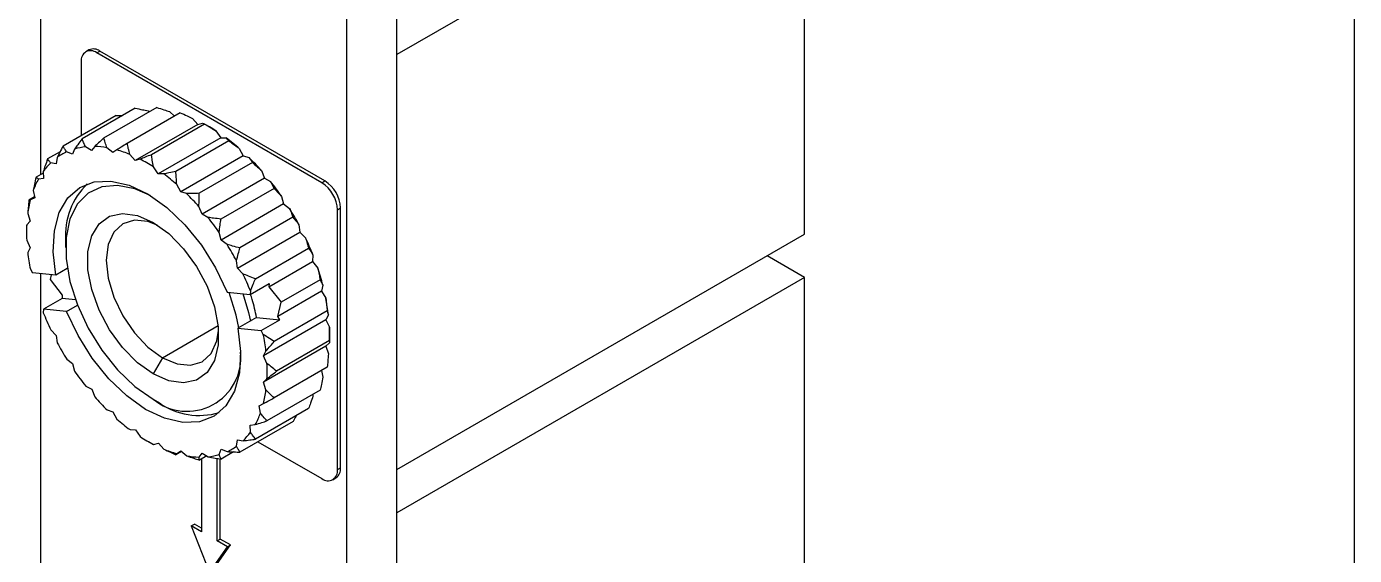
# Model space of a CAD drawing. Extents: x 270 to 303, y 412 to 526.
# Drawn here: x 270 to 300.05, y 495.65 to 507.62 of the extents above; entities that cross this region are included whole.
import ezdxf

# ---------------------------------------------------------------- set-up
doc = ezdxf.new("R2010")
doc.units = 0
doc.layers.get('0').update_dxf_attribs({"linetype": 'CONTINUOUS'})

msp = doc.modelspace()

# ---------------------------------------------------------------- linework, layer by layer
at = {"color": 7, "linetype": 'CONTINUOUS'}
for p, q in [((300.052, 465.817), (300.052, 524.926)), ((270.318, 517.927), (270.318, 504.27)), ((278.379, 412.389), (278.379, 517.315)), ((277.247, 464.403), (277.247, 514.008)), ((287.606, 512.312), (278.379, 506.985)), ((287.606, 502.922), (287.606, 512.312)), ((271.411, 507.091), (271.34, 507.051)), ((271.59, 507.026), (271.661, 507.067)), ((276.682, 504.087), (271.59, 507.026)), ((276.752, 504.128), (271.661, 507.067)), ((271.237, 506.822), (271.237, 505.154)), ((272.947, 505.79), (271.744, 505.096)), ((272.029, 505.611), (270.827, 504.917)), ((272.458, 505.77), (271.256, 505.076)), ((272.029, 505.611), (272.173, 505.606)), ((273.477, 505.67), (272.275, 504.976)), ((272.751, 505.714), (272.782, 505.695)), ((273.235, 505.695), (273.35, 505.596)), ((273.753, 505.542), (273.875, 505.406)), ((273.875, 505.406), (272.461, 504.59)), ((274.029, 505.414), (272.827, 504.72)), ((273.875, 505.406), (273.984, 505.435)), ((274.136, 505.352), (274.03, 505.413)), ((274.286, 505.261), (274.395, 505.106)), ((271.471, 504.814), (271.337, 504.898)), ((271.541, 504.906), (271.471, 504.814)), ((271.951, 504.767), (271.82, 504.879)), ((274.395, 505.106), (272.981, 504.29)), ((274.581, 505.033), (273.379, 504.339)), ((274.395, 505.106), (274.517, 505.101)), ((270.759, 504.789), (270.476, 504.625)), ((270.692, 504.659), (270.671, 504.517)), ((271.039, 504.73), (270.906, 504.783)), ((271.085, 504.849), (271.039, 504.73)), ((272.042, 504.829), (271.951, 504.767)), ((272.461, 504.59), (272.339, 504.726)), ((272.57, 504.619), (272.461, 504.59)), ((274.905, 504.695), (273.491, 503.879)), ((274.814, 504.862), (274.905, 504.695)), ((274.905, 504.695), (275.036, 504.656)), ((270.379, 504.306), (270.214, 504.211)), ((270.377, 504.343), (270.383, 504.185)), ((270.671, 504.517), (270.545, 504.537)), ((272.981, 504.29), (272.872, 504.444)), ((273.103, 504.285), (272.981, 504.29)), ((275.111, 504.541), (273.909, 503.847)), ((275.315, 504.362), (275.385, 504.188)), ((270.383, 504.185), (270.268, 504.17)), ((273.491, 503.879), (273.399, 504.046)), ((275.385, 504.188), (273.971, 503.372)), ((275.385, 504.188), (275.52, 504.117)), ((276.682, 504.087), (276.752, 504.128)), ((270.18, 503.764), (270.054, 503.691)), ((270.184, 503.745), (270.085, 503.697)), ((270.152, 503.914), (270.184, 503.745)), ((273.621, 503.84), (273.491, 503.879)), ((275.6, 503.957), (274.398, 503.263)), ((275.771, 503.778), (275.817, 503.606)), ((270.026, 503.388), (270.083, 503.214)), ((273.971, 503.372), (273.901, 503.545)), ((274.105, 503.301), (273.971, 503.372)), ((275.817, 503.606), (274.403, 502.789)), ((275.817, 503.606), (275.95, 503.505)), ((277.035, 503.474), (277.106, 503.515)), ((277.035, 497.595), (277.035, 503.474)), ((277.106, 497.636), (277.106, 503.515)), ((269.999, 503.086), (269.999, 502.964)), ((270.083, 503.214), (270.004, 503.135)), ((276.029, 503.304), (274.827, 502.61)), ((276.164, 503.135), (276.185, 502.969)), ((270.004, 502.785), (270.083, 502.614)), ((270.883, 502.78), (270.883, 502.617)), ((274.403, 502.789), (274.357, 502.962)), ((274.536, 502.689), (274.403, 502.789)), ((274.771, 502.153), (276.185, 502.969)), ((276.185, 502.969), (276.311, 502.843)), ((278.379, 497.595), (287.606, 502.922)), ((270.083, 502.614), (270.027, 502.506)), ((275.179, 501.912), (276.381, 502.606)), ((274.771, 502.153), (274.75, 502.318)), ((275.484, 501.732), (276.474, 502.303)), ((276.48, 502.455), (276.474, 502.303)), ((276.474, 502.303), (276.589, 502.156)), ((287.606, 501.942), (286.758, 502.432)), ((270.086, 502.129), (270.137, 502.044)), ((270.663, 501.993), (270.137, 502.044)), ((270.318, 502.027), (270.318, 493.93)), ((270.559, 502.003), (270.533, 501.894)), ((270.533, 501.894), (270.808, 501.542)), ((270.922, 502.143), (270.663, 501.993)), ((274.897, 502.026), (274.771, 502.153)), ((276.643, 501.89), (275.759, 501.38)), ((287.606, 501.942), (278.379, 496.615)), ((287.606, 492.552), (287.606, 501.942)), ((274.537, 501.611), (275.063, 501.559)), ((275.063, 501.559), (275.487, 501.804)), ((275.065, 501.639), (275.063, 501.559)), ((275.487, 501.804), (275.484, 501.732)), ((275.484, 501.732), (275.759, 501.38)), ((276.673, 501.634), (275.683, 501.062)), ((276.705, 501.767), (276.673, 501.634)), ((276.673, 501.634), (276.772, 501.471)), ((270.805, 501.47), (270.381, 501.225)), ((270.808, 501.542), (270.805, 501.47)), ((271.104, 501.44), (270.805, 501.47)), ((270.906, 501.173), (271.151, 501.314)), ((275.683, 501.062), (275.759, 501.38)), ((270.381, 501.225), (270.378, 501.145)), ((270.906, 501.173), (270.381, 501.225)), ((275.205, 501.037), (274.781, 500.792)), ((275.205, 501.037), (275.731, 500.985)), ((275.306, 500.74), (275.731, 500.985)), ((276.775, 500.987), (275.361, 500.17)), ((276.804, 501.184), (275.602, 500.49)), ((275.731, 500.985), (275.683, 501.062)), ((276.831, 501.095), (276.775, 500.987)), ((276.775, 500.987), (276.854, 500.815)), ((270.546, 500.758), (270.673, 500.632)), ((274.781, 500.792), (275.306, 500.74)), ((275.358, 500.655), (275.306, 500.74)), ((270.673, 500.632), (270.694, 500.466)), ((276.775, 500.386), (275.361, 499.57)), ((276.858, 500.516), (275.656, 499.822)), ((276.854, 500.466), (276.775, 500.386)), ((276.775, 500.386), (276.832, 500.213)), ((276.858, 500.514), (276.858, 500.637)), ((270.908, 500.096), (271.04, 499.995)), ((273.075, 500.126), (272.863, 499.759)), ((275.361, 500.17), (275.417, 500.278)), ((275.44, 499.999), (275.361, 500.17)), ((271.04, 499.995), (271.087, 499.822)), ((276.804, 499.91), (275.602, 499.216)), ((276.677, 499.837), (276.706, 499.686)), ((271.338, 499.483), (271.473, 499.412)), ((275.361, 499.57), (275.44, 499.65)), ((275.417, 499.396), (275.361, 499.57)), ((271.473, 499.412), (271.543, 499.239)), ((272.863, 499.187), (273.005, 499.106)), ((276.644, 499.39), (275.441, 498.696)), ((276.479, 499.295), (276.481, 499.257)), ((271.822, 498.944), (271.953, 498.905)), ((271.953, 498.905), (272.044, 498.738)), ((276.382, 498.976), (275.18, 498.282)), ((275.26, 499.039), (275.359, 499.088)), ((275.291, 498.87), (275.26, 499.039)), ((276.031, 498.684), (274.829, 497.99)), ((275.061, 498.599), (275.176, 498.614)), ((275.066, 498.441), (275.061, 498.599)), ((272.341, 498.499), (272.463, 498.494)), ((272.463, 498.494), (272.572, 498.34)), ((274.751, 498.125), (274.772, 498.267)), ((274.772, 498.267), (274.899, 498.247)), ((272.721, 498.249), (272.827, 498.187)), ((272.874, 498.165), (272.983, 498.194)), ((272.983, 498.194), (273.105, 498.059)), ((273.508, 498.004), (273.381, 497.931)), ((273.401, 497.956), (273.493, 498.017)), ((273.493, 498.017), (273.623, 497.905)), ((273.903, 497.878), (273.973, 497.97)), ((273.973, 497.97), (274.107, 497.886)), ((274.359, 497.935), (274.405, 498.054)), ((274.685, 497.995), (274.4, 497.831)), ((274.405, 498.054), (274.538, 498.002)), ((275.237, 498.225), (276.682, 497.391)), ((274.076, 497.906), (273.911, 497.811)), ((273.959, 497.839), (273.959, 496.187)), ((274.313, 495.982), (274.313, 497.847)), ((274.384, 496.023), (274.384, 497.834)), ((276.932, 497.366), (277.002, 497.407)), ((277.035, 497.595), (277.106, 497.636)), ((273.728, 496.32), (273.799, 496.361)), ((273.728, 496.32), (274.136, 495.268)), ((273.959, 496.187), (273.728, 496.32)), ((273.959, 496.268), (273.799, 496.361)), ((274.207, 495.309), (274.615, 495.89)), ((274.313, 495.982), (274.384, 496.023)), ((274.544, 495.849), (274.313, 495.982)), ((274.615, 495.89), (274.384, 496.023)), ((274.544, 495.849), (274.615, 495.89)), ((274.136, 495.268), (274.544, 495.849))]:
    msp.add_line(p, q, dxfattribs=at)
at = {"color": 8, "linetype": 'CONTINUOUS'}
msp.add_line((273.075, 500.126), (274.335, 500.854), dxfattribs=at)
at = {"color": 7, "linetype": 'CONTINUOUS', "flags": 128}
for points in [[(270.663, 501.993), (270.602, 502.519), (270.629, 502.999), (270.741, 503.413), (270.935, 503.744), (271.202, 503.978), (271.531, 504.107), (271.909, 504.124), (272.321, 504.029), (272.749, 503.826), (273.176, 503.523), (273.584, 503.133), (273.957, 502.671), (274.279, 502.157), (274.537, 501.611)], [(272.794, 503.799), (272.452, 503.948), (272.058, 504.027), (271.7, 503.995), (271.392, 503.853), (271.149, 503.607), (270.98, 503.267), (270.894, 502.849), (270.894, 502.371), (270.98, 501.854), (271.149, 501.32), (271.392, 500.793), (271.7, 500.296), (272.058, 499.85), (272.452, 499.475), (272.863, 499.187)], [(272.863, 499.759), (272.508, 500.014), (272.173, 500.354), (271.879, 500.759), (271.641, 501.205), (271.475, 501.667), (271.389, 502.118), (271.389, 502.531), (271.475, 502.883), (271.641, 503.153), (271.879, 503.326), (272.173, 503.39), (272.508, 503.344), (272.863, 503.188)], [(272.974, 503.12), (272.746, 503.206), (272.439, 503.236), (272.175, 503.155), (271.973, 502.967), (271.846, 502.686), (271.803, 502.331), (271.846, 501.926), (271.973, 501.498), (272.175, 501.076), (272.439, 500.691), (272.746, 500.367), (273.075, 500.126)], [(272.863, 503.188), (273.219, 502.934), (273.553, 502.594), (273.848, 502.189), (274.085, 501.742), (274.252, 501.28), (274.337, 500.829), (274.337, 500.416), (274.252, 500.064), (274.085, 499.794), (273.848, 499.622), (273.553, 499.557), (273.219, 499.604), (272.863, 499.759)], [(274.804, 500.805), (274.746, 501.093), (274.586, 501.606)], [(274.895, 501.576), (275.022, 501.148), (275.064, 500.955)], [(274.781, 500.792), (274.841, 500.266), (274.815, 499.786), (274.703, 499.372), (274.509, 499.041), (274.242, 498.806), (273.913, 498.677), (273.534, 498.66), (273.123, 498.755), (272.695, 498.958), (272.268, 499.261), (271.86, 499.651), (271.487, 500.113), (271.165, 500.627), (270.906, 501.173)], [(273.075, 500.126), (273.405, 499.986), (273.712, 499.956), (273.975, 500.037), (274.178, 500.225), (274.305, 500.506), (274.344, 500.746)]]:
    msp.add_lwpolyline(points, dxfattribs=at)
at = {"color": 7, "linetype": 'CONTINUOUS'}
for centre, radius, start, end in [((271.452, 506.857), 0.218, 50.7967, 189.214), ((271.515, 506.862), 0.251, 54.3824, 114.3071), ((272.245, 502.079), 3.78, 57.3198, 59.9768), ((271.484, 503.472), 1.434, 95.9087, 106.1554), ((271.496, 503.021), 1.886, 80.1113, 88.6453), ((271.708, 501.315), 4.715, 48.7974, 53.4296), ((271.44, 503.613), 1.286, 114.5346, 125.5547), ((271.327, 502.29), 2.637, 67.4451, 74.2694), ((270.911, 501.394), 3.626, 57.2629, 62.7817), ((271.033, 500.583), 5.71, 41.4267, 45.5032), ((271.541, 503.503), 1.435, 133.9306, 144.1704), ((270.294, 500.498), 4.715, 48.7974, 53.4296), ((271.927, 503.267), 1.889, 151.427, 159.9521), ((272.521, 502.89), 1.642, 134.5294, 183.8431), ((270.499, 500.131), 6.411, 34.6782, 38.452), ((276.268, 503.439), 0.768, 2.6055, 57.3945), ((276.338, 503.48), 0.768, 2.6055, 57.3945), ((272.646, 503.048), 2.642, 165.7874, 172.6043), ((269.619, 499.767), 5.71, 41.4267, 45.5032), ((270.29, 499.988), 6.664, 28.1743, 31.8519), ((273.63, 502.961), 3.631, 177.2628, 182.7764), ((269.085, 499.314), 6.411, 34.6782, 38.452), ((270.516, 500.097), 6.413, 21.5755, 25.3483), ((274.715, 503.049), 4.72, 186.6065, 191.2352), ((268.876, 499.172), 6.664, 28.1743, 31.8519), ((269.101, 499.281), 6.413, 21.5755, 25.3483), ((271.173, 500.333), 5.715, 14.5274, 18.6019), ((270.757, 500.15), 4.537, 16.5702, 18.1422), ((271.107, 500.25), 4.173, 10.8649, 16.6289), ((272.143, 500.552), 4.72, 6.6065, 11.2352), ((276.342, 503.504), 6.413, 201.5755, 205.3483), ((273.092, 500.636), 3.766, 0.0126, 2.726), ((276.568, 503.612), 6.664, 208.1743, 211.8519), ((270.728, 499.735), 4.72, 6.6065, 11.2352), ((273.633, 500.128), 1.215, 230.7139, 5.8144), ((276.359, 503.47), 6.411, 214.6782, 218.452), ((271.813, 499.823), 3.631, 357.2628, 2.7764), ((275.825, 503.017), 5.71, 221.4267, 225.5032), ((272.798, 499.736), 2.642, 345.7874, 352.6043), ((273.904, 500.379), 1.559, 234.7627, 286.8659), ((273.517, 499.518), 1.889, 331.427, 339.9521), ((275.15, 502.286), 4.715, 228.7974, 233.4296), ((274.532, 501.39), 3.626, 237.2629, 242.7817), ((273.903, 499.281), 1.435, 313.9306, 324.1704), ((274.116, 500.494), 2.637, 247.4451, 254.2694), ((274.004, 499.171), 1.286, 294.5346, 305.5547), ((273.947, 499.764), 1.886, 260.1113, 268.6453), ((273.96, 499.312), 1.434, 275.9087, 286.1554), ((276.82, 497.56), 0.218, 230.7967, 9.214), ((276.861, 497.609), 0.246, 305.0133, 6.2988)]:
    msp.add_arc(centre, radius, start, end, dxfattribs=at)
for points, knots in [([(272.947, 505.79), (273.001, 505.772), (273.097, 505.742), (273.193, 505.709), (273.235, 505.695)], [0, 0, 0, 0, 0.565505, 1, 1, 1, 1]), ([(272.458, 505.77), (272.513, 505.76), (272.611, 505.742), (272.708, 505.723), (272.751, 505.714)], [0, 0, 0, 0, 0.565505, 1, 1, 1, 1]), ([(273.477, 505.67), (273.529, 505.646), (273.622, 505.604), (273.713, 505.561), (273.753, 505.542)], [0, 0, 0, 0, 0.565505, 1, 1, 1, 1]), ([(273.984, 505.435), (273.993, 505.432), (274.009, 505.425), (274.023, 505.417), (274.029, 505.414)], [0, 0, 0, 0, 0.554474, 1, 1, 1, 1]), ([(274.029, 505.414), (274.078, 505.386), (274.164, 505.336), (274.249, 505.283), (274.286, 505.261)], [0, 0, 0, 0, 0.565505, 1, 1, 1, 1]), ([(270.827, 504.917), (270.801, 504.868), (270.756, 504.782), (270.711, 504.696), (270.692, 504.659)], [0, 0, 0, 0, 0.565505, 1, 1, 1, 1]), ([(270.906, 504.783), (270.891, 504.807), (270.863, 504.852), (270.838, 504.897), (270.827, 504.917)], [0, 0, 0, 0, 0.554474, 1, 1, 1, 1]), ([(271.256, 505.076), (271.223, 505.033), (271.166, 504.957), (271.11, 504.882), (271.085, 504.849)], [0, 0, 0, 0, 0.565505, 1, 1, 1, 1]), ([(271.337, 504.898), (271.321, 504.931), (271.293, 504.99), (271.267, 505.05), (271.256, 505.076)], [0, 0, 0, 0, 0.554474, 1, 1, 1, 1]), ([(271.744, 505.096), (271.706, 505.06), (271.637, 504.997), (271.57, 504.934), (271.541, 504.906)], [0, 0, 0, 0, 0.565505, 1, 1, 1, 1]), ([(271.82, 504.879), (271.806, 504.919), (271.779, 504.991), (271.755, 505.064), (271.744, 505.096)], [0, 0, 0, 0, 0.5544743, 1, 1, 1, 1]), ([(272.275, 504.976), (272.231, 504.948), (272.153, 504.899), (272.076, 504.85), (272.042, 504.829)], [0, 0, 0, 0, 0.5655049, 1, 1, 1, 1]), ([(272.339, 504.726), (272.326, 504.772), (272.304, 504.855), (272.284, 504.939), (272.275, 504.976)], [0, 0, 0, 0, 0.554474, 1, 1, 1, 1]), ([(274.517, 505.101), (274.529, 505.089), (274.552, 505.067), (274.572, 505.043), (274.581, 505.033)], [0, 0, 0, 0, 0.554474, 1, 1, 1, 1]), ([(274.581, 505.033), (274.625, 505.001), (274.703, 504.945), (274.78, 504.887), (274.814, 504.862)], [0, 0, 0, 0, 0.5655049, 1, 1, 1, 1]), ([(270.476, 504.625), (270.457, 504.572), (270.423, 504.478), (270.391, 504.384), (270.377, 504.343)], [0, 0, 0, 0, 0.565505, 1, 1, 1, 1]), ([(270.545, 504.537), (270.532, 504.553), (270.507, 504.582), (270.485, 504.612), (270.476, 504.625)], [0, 0, 0, 0, 0.554474, 1, 1, 1, 1]), ([(272.827, 504.72), (272.778, 504.701), (272.692, 504.667), (272.607, 504.633), (272.57, 504.619)], [0, 0, 0, 0, 0.5655049, 1, 1, 1, 1]), ([(272.872, 504.444), (272.863, 504.495), (272.847, 504.587), (272.833, 504.679), (272.827, 504.72)], [0, 0, 0, 0, 0.554474, 1, 1, 1, 1]), ([(275.036, 504.656), (275.05, 504.635), (275.077, 504.597), (275.101, 504.558), (275.111, 504.541)], [0, 0, 0, 0, 0.554474, 1, 1, 1, 1]), ([(273.379, 504.339), (273.326, 504.329), (273.234, 504.31), (273.143, 504.293), (273.103, 504.285)], [0, 0, 0, 0, 0.565505, 1, 1, 1, 1]), ([(273.399, 504.046), (273.395, 504.1), (273.387, 504.198), (273.381, 504.296), (273.379, 504.339)], [0, 0, 0, 0, 0.554474, 1, 1, 1, 1]), ([(275.111, 504.541), (275.15, 504.508), (275.218, 504.449), (275.286, 504.388), (275.315, 504.362)], [0, 0, 0, 0, 0.565505, 1, 1, 1, 1]), ([(270.214, 504.211), (270.202, 504.155), (270.181, 504.056), (270.161, 503.957), (270.152, 503.914)], [0, 0, 0, 0, 0.565505, 1, 1, 1, 1]), ([(270.268, 504.17), (270.257, 504.177), (270.238, 504.19), (270.222, 504.205), (270.214, 504.211)], [0, 0, 0, 0, 0.554474, 1, 1, 1, 1]), ([(275.52, 504.117), (275.535, 504.088), (275.563, 504.035), (275.589, 503.981), (275.6, 503.957)], [0, 0, 0, 0, 0.554474, 1, 1, 1, 1]), ([(270.054, 503.691), (270.048, 503.634), (270.038, 503.533), (270.03, 503.432), (270.026, 503.388)], [0, 0, 0, 0, 0.565505, 1, 1, 1, 1]), ([(270.085, 503.697), (270.079, 503.695), (270.067, 503.693), (270.058, 503.691), (270.054, 503.691)], [0, 0, 0, 0, 0.554474, 1, 1, 1, 1]), ([(273.909, 503.847), (273.855, 503.845), (273.758, 503.842), (273.663, 503.841), (273.621, 503.84)], [0, 0, 0, 0, 0.565505, 1, 1, 1, 1]), ([(273.901, 503.545), (273.902, 503.601), (273.904, 503.702), (273.908, 503.802), (273.909, 503.847)], [0, 0, 0, 0, 0.554474, 1, 1, 1, 1]), ([(275.6, 503.957), (275.633, 503.924), (275.69, 503.865), (275.747, 503.805), (275.771, 503.778)], [0, 0, 0, 0, 0.565505, 1, 1, 1, 1]), ([(275.95, 503.505), (275.966, 503.468), (275.993, 503.401), (276.018, 503.334), (276.029, 503.304)], [0, 0, 0, 0, 0.554474, 1, 1, 1, 1]), ([(270.004, 503.135), (270.002, 503.125), (270, 503.108), (270, 503.092), (269.999, 503.085)], [0, 0, 0, 0, 0.554474, 1, 1, 1, 1]), ([(274.398, 503.263), (274.343, 503.27), (274.245, 503.282), (274.148, 503.295), (274.105, 503.301)], [0, 0, 0, 0, 0.565505, 1, 1, 1, 1]), ([(274.357, 502.962), (274.364, 503.018), (274.377, 503.118), (274.392, 503.218), (274.398, 503.263)], [0, 0, 0, 0, 0.554474, 1, 1, 1, 1]), ([(276.029, 503.304), (276.055, 503.272), (276.101, 503.217), (276.145, 503.16), (276.164, 503.135)], [0, 0, 0, 0, 0.565505, 1, 1, 1, 1]), ([(276.311, 502.843), (276.325, 502.799), (276.349, 502.72), (276.371, 502.641), (276.381, 502.606)], [0, 0, 0, 0, 0.554474, 1, 1, 1, 1]), ([(274.827, 502.61), (274.772, 502.624), (274.675, 502.65), (274.578, 502.677), (274.536, 502.689)], [0, 0, 0, 0, 0.565505, 1, 1, 1, 1]), ([(274.75, 502.318), (274.764, 502.372), (274.789, 502.469), (274.815, 502.566), (274.827, 502.61)], [0, 0, 0, 0, 0.554474, 1, 1, 1, 1]), ([(276.381, 502.606), (276.4, 502.578), (276.434, 502.529), (276.466, 502.478), (276.48, 502.455)], [0, 0, 0, 0, 0.565505, 1, 1, 1, 1]), ([(275.179, 501.912), (275.126, 501.933), (275.031, 501.97), (274.938, 502.009), (274.897, 502.026)], [0, 0, 0, 0, 0.565505, 1, 1, 1, 1]), ([(275.065, 501.639), (275.086, 501.689), (275.123, 501.78), (275.162, 501.871), (275.179, 501.912)], [0, 0, 0, 0, 0.5544743, 1, 1, 1, 1]), ([(276.589, 502.156), (276.6, 502.107), (276.619, 502.018), (276.635, 501.93), (276.643, 501.89)], [0, 0, 0, 0, 0.554474, 1, 1, 1, 1]), ([(276.643, 501.89), (276.655, 501.867), (276.676, 501.827), (276.696, 501.785), (276.705, 501.767)], [0, 0, 0, 0, 0.565505, 1, 1, 1, 1]), ([(276.772, 501.471), (276.779, 501.418), (276.79, 501.323), (276.8, 501.227), (276.804, 501.184)], [0, 0, 0, 0, 0.5544743, 1, 1, 1, 1]), ([(276.804, 501.184), (276.81, 501.168), (276.82, 501.139), (276.828, 501.108), (276.831, 501.095)], [0, 0, 0, 0, 0.565505, 1, 1, 1, 1]), ([(276.854, 500.815), (276.856, 500.76), (276.858, 500.66), (276.858, 500.56), (276.858, 500.516)], [0, 0, 0, 0, 0.554474, 1, 1, 1, 1]), ([(275.602, 500.49), (275.556, 500.521), (275.474, 500.575), (275.393, 500.631), (275.358, 500.655)], [0, 0, 0, 0, 0.565505, 1, 1, 1, 1]), ([(275.417, 500.278), (275.451, 500.318), (275.512, 500.388), (275.574, 500.459), (275.602, 500.49)], [0, 0, 0, 0, 0.5544743, 1, 1, 1, 1]), ([(276.858, 500.516), (276.858, 500.507), (276.858, 500.491), (276.855, 500.474), (276.854, 500.466)], [0, 0, 0, 0, 0.565505, 1, 1, 1, 1]), ([(276.832, 500.213), (276.827, 500.156), (276.819, 500.055), (276.809, 499.955), (276.804, 499.91)], [0, 0, 0, 0, 0.554474, 1, 1, 1, 1]), ([(275.656, 499.822), (275.615, 499.855), (275.543, 499.913), (275.471, 499.973), (275.44, 499.999)], [0, 0, 0, 0, 0.565505, 1, 1, 1, 1]), ([(275.44, 499.65), (275.48, 499.681), (275.551, 499.739), (275.624, 499.796), (275.656, 499.822)], [0, 0, 0, 0, 0.554474, 1, 1, 1, 1]), ([(276.706, 499.686), (276.695, 499.632), (276.675, 499.533), (276.653, 499.434), (276.644, 499.39)], [0, 0, 0, 0, 0.554474, 1, 1, 1, 1]), ([(275.359, 499.088), (275.403, 499.111), (275.484, 499.154), (275.566, 499.197), (275.602, 499.216)], [0, 0, 0, 0, 0.554474, 1, 1, 1, 1]), ([(275.602, 499.216), (275.567, 499.249), (275.505, 499.308), (275.444, 499.37), (275.417, 499.396)], [0, 0, 0, 0, 0.565505, 1, 1, 1, 1]), ([(276.481, 499.257), (276.463, 499.205), (276.431, 499.111), (276.397, 499.018), (276.382, 498.976)], [0, 0, 0, 0, 0.554474, 1, 1, 1, 1]), ([(275.441, 498.696), (275.413, 498.728), (275.362, 498.785), (275.313, 498.844), (275.291, 498.87)], [0, 0, 0, 0, 0.565505, 1, 1, 1, 1]), ([(275.176, 498.614), (275.225, 498.629), (275.313, 498.656), (275.402, 498.684), (275.441, 498.696)], [0, 0, 0, 0, 0.554474, 1, 1, 1, 1]), ([(276.099, 498.812), (276.096, 498.807), (276.074, 498.765), (276.051, 498.722), (276.031, 498.684)], [0, 0, 0, 0, 0.103798, 1, 1, 1, 1]), ([(274.899, 498.247), (274.95, 498.254), (275.044, 498.264), (275.138, 498.276), (275.18, 498.282)], [0, 0, 0, 0, 0.554474, 1, 1, 1, 1]), ([(275.18, 498.282), (275.158, 498.311), (275.12, 498.363), (275.083, 498.417), (275.066, 498.441)], [0, 0, 0, 0, 0.565505, 1, 1, 1, 1]), ([(272.829, 498.187), (272.837, 498.182), (272.851, 498.175), (272.867, 498.168), (272.874, 498.165)], [0, 0, 0, 0, 0.565505, 1, 1, 1, 1]), ([(273.105, 498.059), (273.156, 498.034), (273.247, 497.991), (273.34, 497.95), (273.381, 497.931)], [0, 0, 0, 0, 0.554474, 1, 1, 1, 1]), ([(274.538, 498.002), (274.591, 497.999), (274.688, 497.995), (274.785, 497.991), (274.829, 497.99)], [0, 0, 0, 0, 0.554474, 1, 1, 1, 1]), ([(274.829, 497.99), (274.814, 498.015), (274.787, 498.059), (274.762, 498.105), (274.751, 498.125)], [0, 0, 0, 0, 0.565505, 1, 1, 1, 1]), ([(273.381, 497.931), (273.384, 497.935), (273.39, 497.943), (273.398, 497.952), (273.401, 497.956)], [0, 0, 0, 0, 0.565505, 1, 1, 1, 1]), ([(273.623, 497.905), (273.676, 497.887), (273.772, 497.855), (273.868, 497.824), (273.911, 497.811)], [0, 0, 0, 0, 0.554474, 1, 1, 1, 1]), ([(273.911, 497.811), (273.909, 497.823), (273.905, 497.845), (273.903, 497.868), (273.903, 497.878)], [0, 0, 0, 0, 0.565505, 1, 1, 1, 1]), ([(274.107, 497.886), (274.161, 497.875), (274.258, 497.856), (274.357, 497.839), (274.4, 497.831)], [0, 0, 0, 0, 0.554474, 1, 1, 1, 1]), ([(274.4, 497.831), (274.392, 497.85), (274.377, 497.884), (274.364, 497.92), (274.359, 497.935)], [0, 0, 0, 0, 0.565505, 1, 1, 1, 1])]:
    msp.add_open_spline(points, degree=3, knots=knots, dxfattribs=at)

doc.saveas('drawing.dxf')
